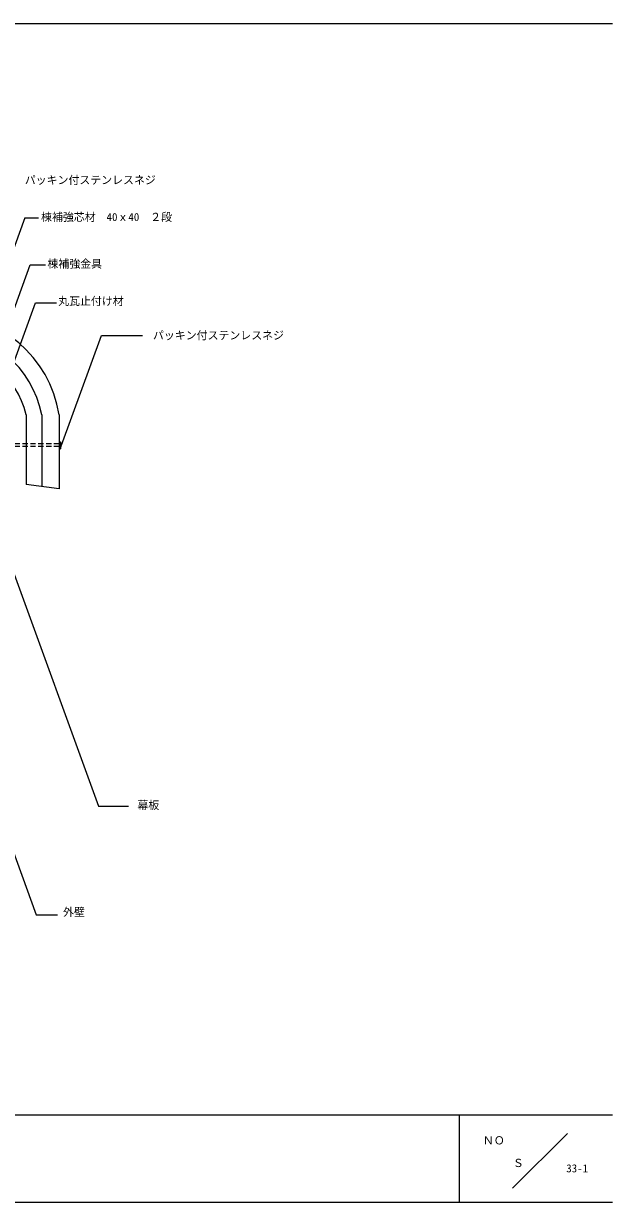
# Model space of a CAD drawing. Units: millimetres, scale not verified. Extents: x -1016 to 984, y -692 to 658.
# Drawn here: x 310 to 984, y -692 to 658 of the extents above; entities that cross this region are included whole.
import ezdxf
from ezdxf.enums import TextEntityAlignment as Align

# ---------------------------------------------------------------- set-up
doc = ezdxf.new("R2010")
doc.units = ezdxf.units.MM
doc.header["$LTSCALE"] = 5
doc.linetypes.add('DASHED1', pattern=[1.8, 1.2, -0.6])
for name, color, linetype in [('0-0', 5, 'Continuous'), ('1-0', 7, 'Continuous'), ('1-1', 7, 'Continuous'), ('1-3', 7, 'Continuous'), ('1-4', 7, 'Continuous'), ('1-6', 7, 'Continuous'), ('1-B', 7, 'Continuous')]:
    doc.layers.add(name, color=color, linetype=linetype)
doc.styles.add('ＭＳ ゴシック', font='')
doc.styles.get('ＭＳ ゴシック').set_extended_font_data('MS Gothic')

msp = doc.modelspace()

# ---------------------------------------------------------------- linework, layer by layer
at = {"layer": '0-0'}
for p, q in [((-1016.216, 658.176), (983.784, 658.176)), ((983.784, -591.824), (-1016.216, -591.824)), ((808.784, -691.824), (808.784, -591.824)), ((932.432, -612.77), (869.595, -675.608)), ((983.784, -691.824), (-1016.216, -691.824))]:
    msp.add_line(p, q, dxfattribs=at)
at = {"layer": '1-1'}
for p, q in [((350.585, 179.196), (351.94, 179.196)), ((351.94, 179.196), (351.94, 171.118)), ((350.585, 171.118), (351.94, 171.118)), ((350.585, 125.193), (312.585, 130.33))]:
    msp.add_line(p, q, dxfattribs=at)
at = {"layer": '1-1', "linetype": 'DASHED1'}
msp.add_line((350.585, 173.794), (265.051, 173.794), dxfattribs=at)
msp.add_lwpolyline([(350.585, 176.794), (265.051, 176.794), (260.696, 174.907), (265.051, 173.794)], dxfattribs=at)
at = {"layer": '1-1'}
msp.add_arc((350.427, 175.264), 2.888, 301.60541, 60.43965, dxfattribs=at)
at = {"layer": '1-3'}
for p, q in [((312.585, 210.206), (312.585, 130.33)), ((330.585, 210.206), (330.585, 127.897))]:
    msp.add_line(p, q, dxfattribs=at)
msp.add_lwpolyline([(350.585, 210.206), (350.585, 171.03), (350.585, 125.193)], dxfattribs=at)
for centre, radius, start, end in [((215.585, 188.467), 136.739, 9.14783, 170.85217), ((215.585, 188.101), 117.105, 10.88066, 167.87541), ((215.585, 187.609), 99.597, 13.11386, 163.8452)]:
    msp.add_arc(centre, radius, start, end, dxfattribs=at)
at = {"layer": '1-4'}
for p, q in [((353.314, 175.294), (399.051, 300.957)), ((399.051, 300.957), (445.946, 300.957)), ((295.946, 35.878), (395.698, -238.188)), ((279.73, -239.797), (324.394, -362.511)), ((395.698, -238.188), (429.73, -238.188)), ((324.394, -362.511), (348.649, -362.511))]:
    msp.add_line(p, q, dxfattribs=at)
at = {"layer": '1-6'}
for p, q in [((311.272, 435.624), (326.879, 435.624)), ((317.49, 381.769), (334.759, 381.769))]:
    msp.add_line(p, q, dxfattribs=at)
at = {"layer": '1-B'}
msp.add_line((311.272, 435.624), (234.124, 223.662), dxfattribs=at)
for points in [[(240.067, 196.622), (250.102, 196.622), (317.49, 381.769)], [(274.342, 203.669), (323.391, 338.43), (347.367, 338.43)]]:
    msp.add_lwpolyline(points, dxfattribs=at)

# ---------------------------------------------------------------- texts
at = {"layer": '0-0', "color": 7, "style": 'ＭＳ ゴシック'}
for s, p in [('ＮＯ', (835.511, -628.173)), ('Ｓ', (869.894, -654.055))]:
    msp.add_text(s, height=9.164, dxfattribs=at).set_placement(p, align=Align.BOTTOM_LEFT)
at = {"layer": '1-0', "style": 'ＭＳ ゴシック'}
msp.add_text('パッキン付ステンレスネジ', height=9.164, dxfattribs=at).set_placement((457.893, 293.752), align=Align.BOTTOM_LEFT)
at = {"layer": '1-4', "style": 'ＭＳ ゴシック'}
for s, p in [('幕板', (440.06, -244.204)), ('外壁', (354.965, -366.627)), ('33-1', (930.985, -660.116))]:
    msp.add_text(s, height=9.164, dxfattribs=at).set_placement(p, align=Align.BOTTOM_LEFT)
at = {"layer": '1-6', "style": 'ＭＳ ゴシック'}
for s, p in [('パッキン付ステンレスネジ', (311.163, 471.622)), ('棟補強芯材\u300040ｘ40\u3000２段', (329.792, 429.312)), ('棟補強金具', (337.156, 375.76))]:
    msp.add_text(s, height=9.164, dxfattribs=at).set_placement(p, align=Align.BOTTOM_LEFT)
at = {"layer": '1-B', "style": 'ＭＳ ゴシック'}
msp.add_text('丸瓦止付け材', height=9.164, dxfattribs=at).set_placement((349.395, 332.984), align=Align.BOTTOM_LEFT)

doc.saveas('drawing.dxf')
